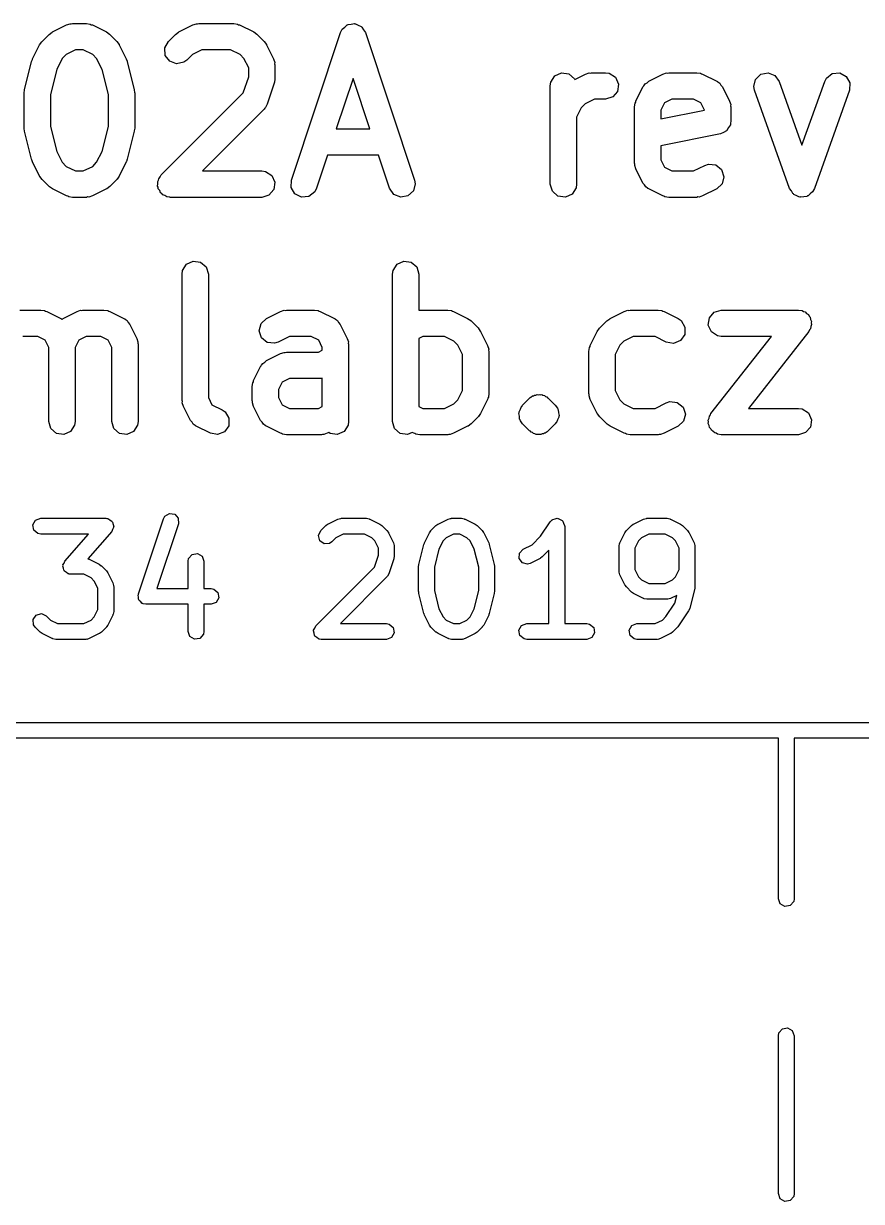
# Model space of a CAD drawing. Extents: x 0.1 to 2.5, y -0.97 to 0.18.
# Drawn here: x 1.602 to 1.9155, y -0.3109 to 0.1295 of the extents above; entities that cross this region are included whole.
import ezdxf

# ---------------------------------------------------------------- set-up
doc = ezdxf.new("R2010")
doc.units = 0
doc.header["$MEASUREMENT"] = 0
doc.layers.add('BLACK', color=7, linetype='CONTINUOUS')

msp = doc.modelspace()

# ---------------------------------------------------------------- linework, layer by layer
at = {"layer": 'BLACK', "linetype": 'CONTINUOUS'}
for p, q in [((1.61286, 0.12633), (1.61811, 0.12896)), ((1.61811, 0.12896), (1.61945, 0.1294)), ((1.61945, 0.1294), (1.61989, 0.12935)), ((1.61989, 0.12935), (1.62031, 0.12948)), ((1.62031, 0.12948), (1.62556, 0.12948)), ((1.62556, 0.12948), (1.62696, 0.12927)), ((1.62696, 0.12927), (1.62733, 0.12903)), ((1.62733, 0.12903), (1.62777, 0.12896)), ((1.62777, 0.12896), (1.63301, 0.12633)), ((1.66011, 0.12633), (1.66536, 0.12896)), ((1.66536, 0.12896), (1.6667, 0.1294)), ((1.6667, 0.1294), (1.66714, 0.12935)), ((1.66714, 0.12935), (1.66756, 0.12948)), ((1.66756, 0.12948), (1.68068, 0.12948)), ((1.68068, 0.12948), (1.68208, 0.12927)), ((1.68208, 0.12927), (1.68245, 0.12903)), ((1.68245, 0.12903), (1.68288, 0.12896)), ((1.68288, 0.12896), (1.68813, 0.12633)), ((1.72127, 0.12737), (1.72221, 0.12813)), ((1.72221, 0.12813), (1.7231, 0.12896)), ((1.7231, 0.12896), (1.72329, 0.12899)), ((1.72329, 0.12899), (1.72343, 0.1291)), ((1.72343, 0.1291), (1.72464, 0.12923)), ((1.72464, 0.12923), (1.72583, 0.12945)), ((1.72583, 0.12945), (1.726, 0.12938)), ((1.726, 0.12938), (1.72618, 0.1294)), ((1.72618, 0.1294), (1.72727, 0.12885)), ((1.72727, 0.12885), (1.72839, 0.12839)), ((1.72839, 0.12839), (1.7285, 0.12823)), ((1.7285, 0.12823), (1.72866, 0.12815)), ((1.72866, 0.12815), (1.72928, 0.12711)), ((1.60896, 0.12278), (1.61159, 0.12541)), ((1.61159, 0.12541), (1.61272, 0.12625)), ((1.61272, 0.12625), (1.6128, 0.12627)), ((1.6128, 0.12627), (1.61286, 0.12633)), ((1.63301, 0.12633), (1.63417, 0.12552)), ((1.63417, 0.12552), (1.63422, 0.12545)), ((1.63422, 0.12545), (1.63429, 0.12541)), ((1.63429, 0.12541), (1.63692, 0.12278)), ((1.65621, 0.12278), (1.65883, 0.12541)), ((1.65883, 0.12541), (1.65996, 0.12625)), ((1.65996, 0.12625), (1.66005, 0.12627)), ((1.66005, 0.12627), (1.66011, 0.12633)), ((1.68813, 0.12633), (1.68929, 0.12552)), ((1.68929, 0.12552), (1.68934, 0.12545)), ((1.68934, 0.12545), (1.68941, 0.12541)), ((1.68941, 0.12541), (1.69204, 0.12278)), ((1.70226, 0.07099), (1.72063, 0.12611)), ((1.72063, 0.12611), (1.72103, 0.1269)), ((1.72103, 0.1269), (1.72107, 0.12707)), ((1.72107, 0.12707), (1.72115, 0.12715)), ((1.72115, 0.12715), (1.72127, 0.12737)), ((1.72928, 0.12711), (1.72997, 0.12611)), ((1.72997, 0.12611), (1.74834, 0.07099)), ((1.60541, 0.11626), (1.60804, 0.12151)), ((1.60804, 0.12151), (1.60885, 0.12266)), ((1.60885, 0.12266), (1.60892, 0.12271)), ((1.60892, 0.12271), (1.60896, 0.12278)), ((1.62148, 0.11963), (1.61798, 0.11789)), ((1.6244, 0.11963), (1.62148, 0.11963)), ((1.6279, 0.11789), (1.6244, 0.11963)), ((1.63692, 0.12278), (1.63776, 0.12165)), ((1.63776, 0.12165), (1.63778, 0.12157)), ((1.63778, 0.12157), (1.63784, 0.12151)), ((1.63784, 0.12151), (1.64046, 0.11626)), ((1.65488, 0.12035), (1.65621, 0.12278)), ((1.65507, 0.11759), (1.65488, 0.12035)), ((1.66872, 0.11963), (1.66522, 0.11789)), ((1.67952, 0.11963), (1.66872, 0.11963)), ((1.68302, 0.11789), (1.67952, 0.11963)), ((1.69204, 0.12278), (1.69288, 0.12165)), ((1.69288, 0.12165), (1.6929, 0.12157)), ((1.6929, 0.12157), (1.69296, 0.12151)), ((1.69296, 0.12151), (1.69558, 0.11626)), ((1.60242, 0.10475), (1.60504, 0.11525)), ((1.60504, 0.11525), (1.60538, 0.11608)), ((1.60538, 0.11608), (1.60541, 0.11626)), ((1.61649, 0.11639), (1.61446, 0.11234)), ((1.61798, 0.11789), (1.61649, 0.11639)), ((1.62939, 0.11639), (1.6279, 0.11789)), ((1.63142, 0.11234), (1.62939, 0.11639)), ((1.64046, 0.11626), (1.64075, 0.1154)), ((1.64075, 0.1154), (1.64084, 0.11525)), ((1.64084, 0.11525), (1.64346, 0.10475)), ((1.65673, 0.11537), (1.65507, 0.11759)), ((1.65932, 0.1144), (1.65673, 0.11537)), ((1.66203, 0.11498), (1.65932, 0.1144)), ((1.66316, 0.11582), (1.66203, 0.11498)), ((1.66522, 0.11789), (1.66316, 0.11582)), ((1.68451, 0.11639), (1.68302, 0.11789)), ((1.68626, 0.11289), (1.68451, 0.11639)), ((1.69558, 0.11626), (1.69603, 0.11492)), ((1.69603, 0.11492), (1.69598, 0.11448)), ((1.61446, 0.11234), (1.61211, 0.10295)), ((1.63377, 0.10295), (1.63142, 0.11234)), ((1.68626, 0.1096), (1.68626, 0.11289)), ((1.69598, 0.11448), (1.6961, 0.11406)), ((1.6961, 0.11406), (1.6961, 0.10881)), ((1.80083, 0.10991), (1.80335, 0.11105)), ((1.80335, 0.11105), (1.80609, 0.11066)), ((1.80609, 0.11066), (1.80818, 0.10884)), ((1.80827, 0.10855), (1.81234, 0.11058)), ((1.81234, 0.11058), (1.81368, 0.11103)), ((1.81368, 0.11103), (1.81412, 0.11098)), ((1.81412, 0.11098), (1.81454, 0.1111)), ((1.81454, 0.1111), (1.81979, 0.1111)), ((1.81979, 0.1111), (1.82119, 0.1109)), ((1.82119, 0.1109), (1.82352, 0.1094)), ((1.83596, 0.10796), (1.84121, 0.11058)), ((1.84121, 0.11058), (1.84255, 0.11103)), ((1.84255, 0.11103), (1.84299, 0.11098)), ((1.84299, 0.11098), (1.84341, 0.1111)), ((1.84341, 0.1111), (1.85391, 0.1111)), ((1.85391, 0.1111), (1.85531, 0.1109)), ((1.85531, 0.1109), (1.85568, 0.11066)), ((1.85568, 0.11066), (1.85611, 0.11058)), ((1.85611, 0.11058), (1.86136, 0.10796)), ((1.87588, 0.10861), (1.87787, 0.11054)), ((1.87787, 0.11054), (1.88058, 0.11108)), ((1.88058, 0.11108), (1.88316, 0.11008)), ((1.90243, 0.10908), (1.90463, 0.11077)), ((1.90463, 0.11077), (1.90739, 0.111)), ((1.90739, 0.111), (1.90984, 0.10971)), ((1.68426, 0.10359), (1.68626, 0.1096)), ((1.69585, 0.10725), (1.69323, 0.09938)), ((1.6959, 0.10741), (1.69585, 0.10734)), ((1.69585, 0.10734), (1.69585, 0.10725)), ((1.6961, 0.10881), (1.6959, 0.10741)), ((1.7253, 0.10899), (1.71901, 0.09011)), ((1.7316, 0.09011), (1.7253, 0.10899)), ((1.79912, 0.10618), (1.79932, 0.10758)), ((1.79912, 0.06944), (1.79912, 0.10618)), ((1.79932, 0.10758), (1.80083, 0.10991)), ((1.80818, 0.10884), (1.80827, 0.10855)), ((1.82352, 0.1094), (1.82466, 0.10687)), ((1.82466, 0.10687), (1.82426, 0.10413)), ((1.83114, 0.10051), (1.83376, 0.10576)), ((1.83376, 0.10576), (1.83391, 0.10597)), ((1.83391, 0.10597), (1.83393, 0.10607)), ((1.83393, 0.10607), (1.83407, 0.10619)), ((1.83407, 0.10619), (1.83457, 0.10692)), ((1.83457, 0.10692), (1.83532, 0.10736)), ((1.83532, 0.10736), (1.83596, 0.10796)), ((1.86136, 0.10796), (1.86157, 0.10781)), ((1.86157, 0.10781), (1.86168, 0.10779)), ((1.86168, 0.10779), (1.8618, 0.10765)), ((1.8618, 0.10765), (1.86252, 0.10715)), ((1.86252, 0.10715), (1.86297, 0.1064)), ((1.86297, 0.1064), (1.86356, 0.10576)), ((1.86356, 0.10576), (1.86619, 0.10051)), ((1.87524, 0.10591), (1.87588, 0.10861)), ((1.87552, 0.10453), (1.87524, 0.10591)), ((1.88316, 0.11008), (1.88479, 0.10784)), ((1.88479, 0.10784), (1.89328, 0.08407)), ((1.89328, 0.08407), (1.90177, 0.10784)), ((1.90177, 0.10784), (1.90243, 0.10908)), ((1.90984, 0.10971), (1.9112, 0.10729)), ((1.9112, 0.10729), (1.91104, 0.10453)), ((1.60227, 0.10356), (1.60242, 0.10461)), ((1.60227, 0.09043), (1.60227, 0.10356)), ((1.60242, 0.10461), (1.60242, 0.10475)), ((1.61211, 0.10295), (1.61211, 0.09104)), ((1.63377, 0.09104), (1.63377, 0.10295)), ((1.64346, 0.10475), (1.64357, 0.10369)), ((1.64357, 0.10369), (1.64361, 0.10356)), ((1.64361, 0.10356), (1.64361, 0.09043)), ((1.65358, 0.07292), (1.68426, 0.10359)), ((1.82245, 0.10204), (1.81979, 0.10126)), ((1.82426, 0.10413), (1.82245, 0.10204)), ((1.88865, 0.06778), (1.87552, 0.10453)), ((1.91104, 0.10453), (1.89792, 0.06778)), ((1.69204, 0.09745), (1.66894, 0.07436)), ((1.69225, 0.09784), (1.69204, 0.09745)), ((1.69259, 0.09811), (1.69225, 0.09784)), ((1.69323, 0.09938), (1.69259, 0.09811)), ((1.81071, 0.09802), (1.80896, 0.09452)), ((1.81221, 0.09951), (1.81071, 0.09802)), ((1.8157, 0.10126), (1.81221, 0.09951)), ((1.81979, 0.10126), (1.8157, 0.10126)), ((1.83062, 0.09831), (1.83082, 0.0997)), ((1.83062, 0.07731), (1.83062, 0.09831)), ((1.83082, 0.0997), (1.83106, 0.10007)), ((1.83106, 0.10007), (1.83114, 0.10051)), ((1.84183, 0.09989), (1.84046, 0.09715)), ((1.84046, 0.09715), (1.84046, 0.09381)), ((1.84046, 0.09381), (1.85686, 0.09709)), ((1.84457, 0.10126), (1.84183, 0.09989)), ((1.85275, 0.10126), (1.84457, 0.10126)), ((1.85549, 0.09989), (1.85275, 0.10126)), ((1.85686, 0.09715), (1.85549, 0.09989)), ((1.85686, 0.09709), (1.85686, 0.09715)), ((1.86619, 0.10051), (1.86663, 0.09917)), ((1.86663, 0.09917), (1.86658, 0.09873)), ((1.86658, 0.09873), (1.86671, 0.09831)), ((1.86671, 0.09831), (1.86671, 0.09306)), ((1.80896, 0.09452), (1.80896, 0.06944)), ((1.86671, 0.09306), (1.86657, 0.09209)), ((1.60231, 0.0903), (1.60227, 0.09043)), ((1.60242, 0.08924), (1.60231, 0.0903)), ((1.60504, 0.07874), (1.60242, 0.08924)), ((1.61211, 0.09104), (1.61446, 0.08165)), ((1.63142, 0.08165), (1.63377, 0.09104)), ((1.64346, 0.08924), (1.64084, 0.07874)), ((1.64361, 0.09043), (1.64346, 0.08938)), ((1.64346, 0.08938), (1.64346, 0.08924)), ((1.71901, 0.09011), (1.7316, 0.09011)), ((1.86275, 0.08823), (1.84046, 0.08377)), ((1.86386, 0.08881), (1.86275, 0.08823)), ((1.865, 0.08933), (1.86386, 0.08881)), ((1.86508, 0.08945), (1.865, 0.08933)), ((1.8652, 0.08952), (1.86508, 0.08945)), ((1.86582, 0.09061), (1.8652, 0.08952)), ((1.8665, 0.09166), (1.86582, 0.09061)), ((1.86653, 0.09185), (1.8665, 0.09166)), ((1.86657, 0.09193), (1.86653, 0.09185)), ((1.86657, 0.09209), (1.86657, 0.09193)), ((1.84046, 0.08377), (1.84046, 0.07847)), ((1.61446, 0.08165), (1.61649, 0.0776)), ((1.62939, 0.0776), (1.63142, 0.08165)), ((1.71573, 0.08026), (1.7116, 0.06788)), ((1.73488, 0.08026), (1.71573, 0.08026)), ((1.73901, 0.06788), (1.73488, 0.08026)), ((1.60513, 0.07859), (1.60504, 0.07874)), ((1.60541, 0.07773), (1.60513, 0.07859)), ((1.60804, 0.07248), (1.60541, 0.07773)), ((1.61649, 0.0776), (1.61798, 0.0761)), ((1.61798, 0.0761), (1.62148, 0.07436)), ((1.6244, 0.07436), (1.6279, 0.0761)), ((1.6279, 0.0761), (1.62939, 0.0776)), ((1.64046, 0.07773), (1.63784, 0.07248)), ((1.6405, 0.07791), (1.64046, 0.07773)), ((1.64084, 0.07874), (1.6405, 0.07791)), ((1.83074, 0.07689), (1.83062, 0.07731)), ((1.83069, 0.07645), (1.83074, 0.07689)), ((1.83114, 0.07511), (1.83069, 0.07645)), ((1.83376, 0.06986), (1.83114, 0.07511)), ((1.84046, 0.07847), (1.84183, 0.07573)), ((1.84183, 0.07573), (1.84457, 0.07436)), ((1.85275, 0.07436), (1.85696, 0.07646)), ((1.85696, 0.07646), (1.8583, 0.07691)), ((1.8583, 0.07691), (1.86105, 0.0766)), ((1.86105, 0.0766), (1.86321, 0.07486)), ((1.86321, 0.07486), (1.86408, 0.07223)), ((1.6081, 0.07242), (1.60804, 0.07248)), ((1.60812, 0.07234), (1.6081, 0.07242)), ((1.60896, 0.07121), (1.60812, 0.07234)), ((1.61159, 0.06858), (1.60896, 0.07121)), ((1.62148, 0.07436), (1.6244, 0.07436)), ((1.63692, 0.07121), (1.63429, 0.06858)), ((1.63696, 0.07128), (1.63692, 0.07121)), ((1.63703, 0.07132), (1.63696, 0.07128)), ((1.63784, 0.07248), (1.63703, 0.07132)), ((1.65225, 0.07048), (1.65251, 0.07095)), ((1.65231, 0.06961), (1.65225, 0.07048)), ((1.65251, 0.07095), (1.65259, 0.07148)), ((1.65259, 0.07148), (1.65316, 0.07215)), ((1.65316, 0.07215), (1.65358, 0.07292)), ((1.66894, 0.07436), (1.69118, 0.07436)), ((1.69118, 0.07436), (1.69258, 0.07415)), ((1.69258, 0.07415), (1.69491, 0.07265)), ((1.69491, 0.07265), (1.69605, 0.07013)), ((1.70216, 0.06822), (1.70226, 0.07099)), ((1.74834, 0.07099), (1.74859, 0.0696)), ((1.84457, 0.07436), (1.85275, 0.07436)), ((1.86408, 0.07223), (1.86339, 0.06955)), ((1.61166, 0.06854), (1.61159, 0.06858)), ((1.61171, 0.06846), (1.61166, 0.06854)), ((1.61286, 0.06766), (1.61171, 0.06846)), ((1.61811, 0.06503), (1.61286, 0.06766)), ((1.63301, 0.06766), (1.62777, 0.06503)), ((1.63308, 0.06772), (1.63301, 0.06766)), ((1.63316, 0.06774), (1.63308, 0.06772)), ((1.63429, 0.06858), (1.63316, 0.06774)), ((1.65219, 0.06874), (1.65231, 0.06961)), ((1.65241, 0.06825), (1.65219, 0.06874)), ((1.65245, 0.06772), (1.65241, 0.06825)), ((1.65297, 0.06702), (1.65245, 0.06772)), ((1.65333, 0.06622), (1.65297, 0.06702)), ((1.65379, 0.06593), (1.65333, 0.06622)), ((1.69566, 0.06739), (1.69384, 0.06529)), ((1.69605, 0.07013), (1.69566, 0.06739)), ((1.70357, 0.06584), (1.70216, 0.06822)), ((1.71096, 0.06662), (1.7088, 0.06488)), ((1.7116, 0.06788), (1.71096, 0.06662)), ((1.74059, 0.0656), (1.73901, 0.06788)), ((1.7479, 0.06692), (1.74587, 0.06503)), ((1.74859, 0.0696), (1.7479, 0.06692)), ((1.7999, 0.06678), (1.79912, 0.06944)), ((1.80199, 0.06496), (1.7999, 0.06678)), ((1.80876, 0.06804), (1.80726, 0.06571)), ((1.80896, 0.06944), (1.80876, 0.06804)), ((1.83436, 0.06922), (1.83376, 0.06986)), ((1.8348, 0.06846), (1.83436, 0.06922)), ((1.83552, 0.06796), (1.8348, 0.06846)), ((1.83565, 0.06783), (1.83552, 0.06796)), ((1.83575, 0.0678), (1.83565, 0.06783)), ((1.83596, 0.06766), (1.83575, 0.0678)), ((1.84121, 0.06503), (1.83596, 0.06766)), ((1.86136, 0.06766), (1.85611, 0.06503)), ((1.86339, 0.06955), (1.86136, 0.06766)), ((1.8893, 0.06688), (1.88865, 0.06778)), ((1.88985, 0.06591), (1.8893, 0.06688)), ((1.89725, 0.06653), (1.89637, 0.06586)), ((1.89745, 0.0669), (1.89725, 0.06653)), ((1.89756, 0.06701), (1.89745, 0.0669)), ((1.89761, 0.0672), (1.89756, 0.06701)), ((1.89792, 0.06778), (1.89761, 0.0672)), ((1.61855, 0.06496), (1.61811, 0.06503)), ((1.61892, 0.06472), (1.61855, 0.06496)), ((1.62031, 0.06451), (1.61892, 0.06472)), ((1.62556, 0.06451), (1.62031, 0.06451)), ((1.62599, 0.06464), (1.62556, 0.06451)), ((1.62642, 0.06459), (1.62599, 0.06464)), ((1.62777, 0.06503), (1.62642, 0.06459)), ((1.65411, 0.0655), (1.65379, 0.06593)), ((1.65493, 0.06519), (1.65411, 0.0655)), ((1.65566, 0.06472), (1.65493, 0.06519)), ((1.65653, 0.06459), (1.65566, 0.06472)), ((1.6567, 0.06453), (1.65653, 0.06459)), ((1.65681, 0.06455), (1.6567, 0.06453)), ((1.65706, 0.06451), (1.65681, 0.06455)), ((1.69118, 0.06451), (1.65706, 0.06451)), ((1.69384, 0.06529), (1.69118, 0.06451)), ((1.70605, 0.06459), (1.70357, 0.06584)), ((1.7088, 0.06488), (1.70605, 0.06459)), ((1.74315, 0.06454), (1.74059, 0.0656)), ((1.74587, 0.06503), (1.74315, 0.06454)), ((1.80474, 0.06456), (1.80199, 0.06496)), ((1.80726, 0.06571), (1.80474, 0.06456)), ((1.84164, 0.06496), (1.84121, 0.06503)), ((1.84201, 0.06472), (1.84164, 0.06496)), ((1.84341, 0.06451), (1.84201, 0.06472)), ((1.85391, 0.06451), (1.84341, 0.06451)), ((1.85433, 0.06464), (1.85391, 0.06451)), ((1.85477, 0.06459), (1.85433, 0.06464)), ((1.85611, 0.06503), (1.85477, 0.06459)), ((1.8901, 0.06577), (1.88985, 0.06591)), ((1.89027, 0.06554), (1.8901, 0.06577)), ((1.89131, 0.06513), (1.89027, 0.06554)), ((1.8923, 0.06461), (1.89131, 0.06513)), ((1.89259, 0.06464), (1.8923, 0.06461)), ((1.89286, 0.06453), (1.89259, 0.06464)), ((1.89395, 0.06475), (1.89286, 0.06453)), ((1.89506, 0.06485), (1.89395, 0.06475)), ((1.89529, 0.06502), (1.89506, 0.06485)), ((1.89557, 0.06508), (1.89529, 0.06502)), ((1.89637, 0.06586), (1.89557, 0.06508)), ((1.66303, 0.03954), (1.66555, 0.04069)), ((1.66555, 0.04069), (1.6683, 0.04029)), ((1.6683, 0.04029), (1.67039, 0.03847)), ((1.74177, 0.03954), (1.74429, 0.04069)), ((1.74429, 0.04069), (1.74704, 0.04029)), ((1.74704, 0.04029), (1.74913, 0.03847)), ((1.66133, 0.03581), (1.66153, 0.03721)), ((1.66133, -0.01143), (1.66133, 0.03581)), ((1.66153, 0.03721), (1.66303, 0.03954)), ((1.67039, 0.03847), (1.67117, 0.03581)), ((1.67117, 0.03581), (1.67117, -0.01027)), ((1.74007, 0.03581), (1.74027, 0.03721)), ((1.74007, -0.0193), (1.74007, 0.03581)), ((1.74027, 0.03721), (1.74177, 0.03954)), ((1.74913, 0.03847), (1.74991, 0.03581)), ((1.74991, 0.03581), (1.74991, 0.02227)), ((1.60063, 0.02236), (1.6085, 0.02236)), ((1.6085, 0.02236), (1.6099, 0.02216)), ((1.6099, 0.02216), (1.61027, 0.02192)), ((1.62205, 0.02184), (1.62339, 0.02229)), ((1.62339, 0.02229), (1.62383, 0.02224)), ((1.62383, 0.02224), (1.62425, 0.02236)), ((1.62425, 0.02236), (1.63213, 0.02236)), ((1.63213, 0.02236), (1.63352, 0.02216)), ((1.63352, 0.02216), (1.63389, 0.02192)), ((1.69817, 0.02184), (1.69951, 0.02229)), ((1.69951, 0.02229), (1.69994, 0.02224)), ((1.69994, 0.02224), (1.70037, 0.02236)), ((1.70037, 0.02236), (1.71087, 0.02236)), ((1.71087, 0.02236), (1.71226, 0.02216)), ((1.71226, 0.02216), (1.71263, 0.02192)), ((1.74991, 0.02227), (1.75024, 0.02236)), ((1.75024, 0.02236), (1.76073, 0.02236)), ((1.76073, 0.02236), (1.76213, 0.02216)), ((1.76213, 0.02216), (1.7625, 0.02192)), ((1.82678, 0.02184), (1.82812, 0.02229)), ((1.82812, 0.02229), (1.82855, 0.02224)), ((1.82855, 0.02224), (1.82898, 0.02236)), ((1.82898, 0.02236), (1.83948, 0.02236)), ((1.83948, 0.02236), (1.84087, 0.02216)), ((1.84087, 0.02216), (1.84124, 0.02192)), ((1.86044, 0.02158), (1.8631, 0.02236)), ((1.8631, 0.02236), (1.89197, 0.02236)), ((1.89197, 0.02236), (1.89337, 0.02216)), ((1.89337, 0.02216), (1.89386, 0.02184)), ((1.61027, 0.02192), (1.6107, 0.02184)), ((1.6107, 0.02184), (1.61595, 0.01922)), ((1.61595, 0.01922), (1.61616, 0.01907)), ((1.61616, 0.01907), (1.61627, 0.01905)), ((1.61627, 0.01905), (1.61639, 0.01891)), ((1.61639, 0.01891), (1.61644, 0.01888)), ((1.61644, 0.01888), (1.6168, 0.01922)), ((1.6168, 0.01922), (1.62205, 0.02184)), ((1.63389, 0.02192), (1.63433, 0.02184)), ((1.63433, 0.02184), (1.63958, 0.01922)), ((1.63958, 0.01922), (1.63978, 0.01907)), ((1.63978, 0.01907), (1.63989, 0.01905)), ((1.63989, 0.01905), (1.64001, 0.01891)), ((1.64001, 0.01891), (1.64074, 0.01841)), ((1.64074, 0.01841), (1.64118, 0.01766)), ((1.64118, 0.01766), (1.64178, 0.01702)), ((1.69089, 0.01733), (1.69292, 0.01922)), ((1.69292, 0.01922), (1.69817, 0.02184)), ((1.71263, 0.02192), (1.71307, 0.02184)), ((1.71307, 0.02184), (1.71832, 0.01922)), ((1.71832, 0.01922), (1.71852, 0.01907)), ((1.71852, 0.01907), (1.71863, 0.01905)), ((1.71863, 0.01905), (1.71875, 0.01891)), ((1.71875, 0.01891), (1.71948, 0.01841)), ((1.71948, 0.01841), (1.71992, 0.01766)), ((1.71992, 0.01766), (1.72052, 0.01702)), ((1.7625, 0.02192), (1.76294, 0.02184)), ((1.76294, 0.02184), (1.76819, 0.01922)), ((1.76819, 0.01922), (1.76934, 0.01841)), ((1.76934, 0.01841), (1.76939, 0.01834)), ((1.76939, 0.01834), (1.76946, 0.0183)), ((1.76946, 0.0183), (1.77209, 0.01567)), ((1.81762, 0.01567), (1.82025, 0.0183)), ((1.82025, 0.0183), (1.82138, 0.01914)), ((1.82138, 0.01914), (1.82146, 0.01916)), ((1.82146, 0.01916), (1.82153, 0.01922)), ((1.82153, 0.01922), (1.82678, 0.02184)), ((1.84124, 0.02192), (1.84168, 0.02184)), ((1.84168, 0.02184), (1.84693, 0.01922)), ((1.84693, 0.01922), (1.84808, 0.01841)), ((1.84808, 0.01841), (1.84949, 0.01603)), ((1.85822, 0.01675), (1.85862, 0.01949)), ((1.85862, 0.01949), (1.86044, 0.02158)), ((1.89386, 0.02184), (1.89443, 0.0217)), ((1.89443, 0.0217), (1.895, 0.0211)), ((1.895, 0.0211), (1.89569, 0.02066)), ((1.89569, 0.02066), (1.89594, 0.02012)), ((1.89594, 0.02012), (1.89634, 0.01969)), ((1.89634, 0.01969), (1.8965, 0.01888)), ((1.8965, 0.01888), (1.89684, 0.01813)), ((1.89684, 0.01813), (1.89676, 0.01755)), ((1.64178, 0.01702), (1.6444, 0.01177)), ((1.6902, 0.01465), (1.69089, 0.01733)), ((1.69107, 0.01202), (1.6902, 0.01465)), ((1.72052, 0.01702), (1.72314, 0.01177)), ((1.77209, 0.01567), (1.77293, 0.01454)), ((1.77293, 0.01454), (1.77295, 0.01446)), ((1.77295, 0.01446), (1.77301, 0.01439)), ((1.77301, 0.01439), (1.77564, 0.00914)), ((1.81408, 0.00914), (1.8167, 0.01439)), ((1.8167, 0.01439), (1.81751, 0.01555)), ((1.81751, 0.01555), (1.81758, 0.0156)), ((1.81758, 0.0156), (1.81762, 0.01567)), ((1.84939, 0.01326), (1.84781, 0.01098)), ((1.84949, 0.01603), (1.84939, 0.01326)), ((1.85937, 0.01423), (1.85822, 0.01675)), ((1.8617, 0.01272), (1.85937, 0.01423)), ((1.89584, 0.0144), (1.87322, -0.01438)), ((1.89606, 0.01495), (1.89584, 0.0144)), ((1.89644, 0.01539), (1.89606, 0.01495)), ((1.89656, 0.01621), (1.89644, 0.01539)), ((1.89687, 0.01697), (1.89656, 0.01621)), ((1.89676, 0.01755), (1.89687, 0.01697)), ((1.60734, 0.01252), (1.60179, 0.01252)), ((1.61009, 0.01115), (1.60734, 0.01252)), ((1.61146, 0.00841), (1.61009, 0.01115)), ((1.62267, 0.01115), (1.6213, 0.00841)), ((1.62541, 0.01252), (1.62267, 0.01115)), ((1.63096, 0.01252), (1.62541, 0.01252)), ((1.63371, 0.01115), (1.63096, 0.01252)), ((1.63508, 0.00841), (1.63371, 0.01115)), ((1.6444, 0.01177), (1.64485, 0.01043)), ((1.64485, 0.01043), (1.6448, 0.00999)), ((1.6448, 0.00999), (1.64492, 0.00957)), ((1.64492, 0.00957), (1.64492, -0.0193)), ((1.69322, 0.01027), (1.69107, 0.01202)), ((1.69598, 0.00997), (1.69322, 0.01027)), ((1.69732, 0.01041), (1.69598, 0.00997)), ((1.70153, 0.01252), (1.69732, 0.01041)), ((1.7097, 0.01252), (1.70153, 0.01252)), ((1.71245, 0.01115), (1.7097, 0.01252)), ((1.71382, 0.00841), (1.71245, 0.01115)), ((1.72314, 0.01177), (1.72359, 0.01043)), ((1.72359, 0.01043), (1.72354, 0.00999)), ((1.72354, 0.00999), (1.72366, 0.00957)), ((1.72366, 0.00957), (1.72366, -0.0193)), ((1.7514, 0.01252), (1.74991, 0.01177)), ((1.74991, 0.01177), (1.74991, -0.01364)), ((1.75957, 0.01252), (1.7514, 0.01252)), ((1.76307, 0.01077), (1.75957, 0.01252)), ((1.76456, 0.00928), (1.76307, 0.01077)), ((1.76631, 0.00578), (1.76456, 0.00928)), ((1.77564, 0.00914), (1.77608, 0.0078)), ((1.814, 0.00871), (1.81408, 0.00914)), ((1.82515, 0.00928), (1.8234, 0.00578)), ((1.82664, 0.01077), (1.82515, 0.00928)), ((1.83014, 0.01252), (1.82664, 0.01077)), ((1.83831, 0.01252), (1.83014, 0.01252)), ((1.84252, 0.01041), (1.83831, 0.01252)), ((1.84525, 0.00992), (1.84252, 0.01041)), ((1.84781, 0.01098), (1.84525, 0.00992)), ((1.85923, -0.01626), (1.88184, 0.01252)), ((1.8631, 0.01252), (1.8617, 0.01272)), ((1.88184, 0.01252), (1.8631, 0.01252)), ((1.61146, -0.0193), (1.61146, 0.00841)), ((1.6213, 0.00841), (1.6213, -0.0193)), ((1.63508, -0.0193), (1.63508, 0.00841)), ((1.69292, 0.00347), (1.69817, 0.00609)), ((1.69817, 0.00609), (1.69951, 0.00654)), ((1.69951, 0.00654), (1.69994, 0.00649)), ((1.69994, 0.00649), (1.70037, 0.00661)), ((1.70037, 0.00661), (1.71233, 0.00661)), ((1.71233, 0.00661), (1.71382, 0.00736)), ((1.71382, 0.00736), (1.71382, 0.00841)), ((1.76631, -0.00764), (1.76631, 0.00578)), ((1.77608, 0.0078), (1.77603, 0.00736)), ((1.77603, 0.00736), (1.77615, 0.00694)), ((1.77615, 0.00694), (1.77615, -0.00881)), ((1.81356, 0.00694), (1.81376, 0.00834)), ((1.81356, -0.00881), (1.81356, 0.00694)), ((1.81376, 0.00834), (1.814, 0.00871)), ((1.8234, 0.00578), (1.8234, -0.00764)), ((1.68809, -0.00398), (1.69072, 0.00127)), ((1.69072, 0.00127), (1.69086, 0.00148)), ((1.69086, 0.00148), (1.69089, 0.00158)), ((1.69089, 0.00158), (1.69102, 0.00171)), ((1.69102, 0.00171), (1.69152, 0.00243)), ((1.69152, 0.00243), (1.69228, 0.00287)), ((1.69228, 0.00287), (1.69292, 0.00347)), ((1.68801, -0.00441), (1.68809, -0.00398)), ((1.70153, -0.00323), (1.69879, -0.0046)), ((1.71349, -0.00323), (1.70153, -0.00323)), ((1.71382, -0.00313), (1.71349, -0.00323)), ((1.71382, -0.01364), (1.71382, -0.00313)), ((1.68757, -0.00618), (1.68777, -0.00478)), ((1.68757, -0.01143), (1.68757, -0.00618)), ((1.68777, -0.00478), (1.68801, -0.00441)), ((1.69879, -0.0046), (1.69741, -0.00734)), ((1.69741, -0.00734), (1.69741, -0.01027)), ((1.76456, -0.01114), (1.76631, -0.00764)), ((1.77615, -0.00881), (1.77595, -0.0102)), ((1.81368, -0.00923), (1.81356, -0.00881)), ((1.8234, -0.00764), (1.82515, -0.01114)), ((1.66145, -0.01185), (1.66133, -0.01143)), ((1.6614, -0.01229), (1.66145, -0.01185)), ((1.66185, -0.01363), (1.6614, -0.01229)), ((1.67117, -0.01027), (1.67254, -0.01301)), ((1.67254, -0.01301), (1.67632, -0.0149)), ((1.6877, -0.01185), (1.68757, -0.01143)), ((1.68765, -0.01229), (1.6877, -0.01185)), ((1.68809, -0.01363), (1.68765, -0.01229)), ((1.69741, -0.01027), (1.69879, -0.01301)), ((1.69879, -0.01301), (1.70153, -0.01438)), ((1.75957, -0.01438), (1.76307, -0.01264)), ((1.76307, -0.01264), (1.76456, -0.01114)), ((1.77564, -0.01101), (1.77301, -0.01626)), ((1.77571, -0.01057), (1.77564, -0.01101)), ((1.77595, -0.0102), (1.77571, -0.01057)), ((1.78858, -0.01351), (1.78875, -0.0132)), ((1.78875, -0.0132), (1.79138, -0.01058)), ((1.79138, -0.01058), (1.79158, -0.01042)), ((1.79158, -0.01042), (1.79164, -0.01033)), ((1.79164, -0.01033), (1.79181, -0.01025)), ((1.79181, -0.01025), (1.79251, -0.00973)), ((1.79251, -0.00973), (1.79286, -0.00966)), ((1.79286, -0.00966), (1.79314, -0.00944)), ((1.79314, -0.00944), (1.79367, -0.0094)), ((1.79367, -0.0094), (1.79416, -0.00918)), ((1.79416, -0.00918), (1.79469, -0.00926)), ((1.79469, -0.00926), (1.79522, -0.00915)), ((1.79522, -0.00915), (1.79555, -0.00927)), ((1.79555, -0.00927), (1.7959, -0.00925)), ((1.7959, -0.00925), (1.79637, -0.0095)), ((1.79637, -0.0095), (1.7969, -0.00958)), ((1.7969, -0.00958), (1.79731, -0.00993)), ((1.79731, -0.00993), (1.79781, -0.01012)), ((1.79781, -0.01012), (1.79802, -0.0104)), ((1.79802, -0.0104), (1.79834, -0.01058)), ((1.79834, -0.01058), (1.80096, -0.0132)), ((1.80096, -0.0132), (1.80181, -0.01433)), ((1.81363, -0.00967), (1.81368, -0.00923)), ((1.81408, -0.01101), (1.81363, -0.00967)), ((1.8167, -0.01626), (1.81408, -0.01101)), ((1.82515, -0.01114), (1.82664, -0.01264)), ((1.82664, -0.01264), (1.83014, -0.01438)), ((1.83831, -0.01438), (1.84252, -0.01228)), ((1.84252, -0.01228), (1.84386, -0.01183)), ((1.84386, -0.01183), (1.84662, -0.01214)), ((1.84662, -0.01214), (1.84877, -0.01388)), ((1.66447, -0.01888), (1.66185, -0.01363)), ((1.67632, -0.0149), (1.67748, -0.01571)), ((1.67748, -0.01571), (1.67889, -0.01809)), ((1.69072, -0.01888), (1.68809, -0.01363)), ((1.70153, -0.01438), (1.71233, -0.01438)), ((1.71233, -0.01438), (1.71382, -0.01364)), ((1.74991, -0.01364), (1.7514, -0.01438)), ((1.7514, -0.01438), (1.75957, -0.01438)), ((1.77209, -0.01753), (1.76946, -0.02016)), ((1.77213, -0.01746), (1.77209, -0.01753)), ((1.7722, -0.01742), (1.77213, -0.01746)), ((1.77301, -0.01626), (1.7722, -0.01742)), ((1.78732, -0.01632), (1.78745, -0.01599)), ((1.78754, -0.01735), (1.78732, -0.01632)), ((1.78742, -0.01563), (1.78793, -0.01471)), ((1.78745, -0.01599), (1.78742, -0.01563)), ((1.78762, -0.0184), (1.78754, -0.01735)), ((1.78793, -0.01471), (1.7883, -0.01372)), ((1.7883, -0.01372), (1.78858, -0.01351)), ((1.80181, -0.01433), (1.80188, -0.01468)), ((1.80188, -0.01468), (1.80209, -0.01496)), ((1.80209, -0.01496), (1.80217, -0.01601)), ((1.80217, -0.01601), (1.80239, -0.01704)), ((1.80239, -0.01704), (1.80226, -0.01737)), ((1.80226, -0.01737), (1.80229, -0.01773)), ((1.81676, -0.01632), (1.8167, -0.01626)), ((1.81678, -0.0164), (1.81676, -0.01632)), ((1.81762, -0.01753), (1.81678, -0.0164)), ((1.82025, -0.02016), (1.81762, -0.01753)), ((1.83014, -0.01438), (1.83831, -0.01438)), ((1.84877, -0.01388), (1.84964, -0.01651)), ((1.84964, -0.01651), (1.84895, -0.01919)), ((1.8585, -0.01807), (1.85862, -0.01726)), ((1.85862, -0.01726), (1.85901, -0.01681)), ((1.85901, -0.01681), (1.85923, -0.01626)), ((1.87322, -0.01438), (1.89197, -0.01438)), ((1.89197, -0.01438), (1.89337, -0.01459)), ((1.89337, -0.01459), (1.89569, -0.01609)), ((1.89569, -0.01609), (1.89684, -0.01861)), ((1.61224, -0.02196), (1.61146, -0.0193)), ((1.61433, -0.02378), (1.61224, -0.02196)), ((1.6211, -0.0207), (1.61959, -0.02303)), ((1.6213, -0.0193), (1.6211, -0.0207)), ((1.63586, -0.02196), (1.63508, -0.0193)), ((1.63795, -0.02378), (1.63586, -0.02196)), ((1.64472, -0.0207), (1.64322, -0.02303)), ((1.64492, -0.0193), (1.64472, -0.0207)), ((1.66507, -0.01952), (1.66447, -0.01888)), ((1.66551, -0.02028), (1.66507, -0.01952)), ((1.66623, -0.02078), (1.66551, -0.02028)), ((1.66636, -0.02091), (1.66623, -0.02078)), ((1.66646, -0.02094), (1.66636, -0.02091)), ((1.66667, -0.02108), (1.66646, -0.02094)), ((1.67192, -0.02371), (1.66667, -0.02108)), ((1.67879, -0.02086), (1.67721, -0.02314)), ((1.67889, -0.01809), (1.67879, -0.02086)), ((1.69131, -0.01952), (1.69072, -0.01888)), ((1.69176, -0.02028), (1.69131, -0.01952)), ((1.69248, -0.02078), (1.69176, -0.02028)), ((1.6926, -0.02091), (1.69248, -0.02078)), ((1.69271, -0.02094), (1.6926, -0.02091)), ((1.69292, -0.02108), (1.69271, -0.02094)), ((1.69817, -0.02371), (1.69292, -0.02108)), ((1.72346, -0.0207), (1.72196, -0.02303)), ((1.72366, -0.0193), (1.72346, -0.0207)), ((1.74085, -0.02196), (1.74007, -0.0193)), ((1.74294, -0.02378), (1.74085, -0.02196)), ((1.76819, -0.02108), (1.76294, -0.02371)), ((1.76825, -0.02102), (1.76819, -0.02108)), ((1.76833, -0.021), (1.76825, -0.02102)), ((1.76946, -0.02016), (1.76833, -0.021)), ((1.78783, -0.01868), (1.78762, -0.0184)), ((1.78791, -0.01903), (1.78783, -0.01868)), ((1.78875, -0.02016), (1.78791, -0.01903)), ((1.79138, -0.02278), (1.78875, -0.02016)), ((1.80096, -0.02016), (1.79834, -0.02278)), ((1.80113, -0.01985), (1.80096, -0.02016)), ((1.80142, -0.01963), (1.80113, -0.01985)), ((1.80178, -0.01865), (1.80142, -0.01963)), ((1.80229, -0.01773), (1.80178, -0.01865)), ((1.82032, -0.0202), (1.82025, -0.02016)), ((1.82037, -0.02028), (1.82032, -0.0202)), ((1.82153, -0.02108), (1.82037, -0.02028)), ((1.82678, -0.02371), (1.82153, -0.02108)), ((1.84693, -0.02108), (1.84168, -0.02371)), ((1.84895, -0.01919), (1.84693, -0.02108)), ((1.8582, -0.01884), (1.8585, -0.01807)), ((1.85831, -0.01942), (1.8582, -0.01884)), ((1.85822, -0.02), (1.85831, -0.01942)), ((1.85857, -0.02075), (1.85822, -0.02)), ((1.85872, -0.02156), (1.85857, -0.02075)), ((1.85913, -0.02198), (1.85872, -0.02156)), ((1.85937, -0.02252), (1.85913, -0.02198)), ((1.89644, -0.02135), (1.89463, -0.02345)), ((1.89684, -0.01861), (1.89644, -0.02135)), ((1.61707, -0.02418), (1.61433, -0.02378)), ((1.61959, -0.02303), (1.61707, -0.02418)), ((1.64069, -0.02418), (1.63795, -0.02378)), ((1.64322, -0.02303), (1.64069, -0.02418)), ((1.67465, -0.0242), (1.67192, -0.02371)), ((1.67721, -0.02314), (1.67465, -0.0242)), ((1.6986, -0.02378), (1.69817, -0.02371)), ((1.69897, -0.02402), (1.6986, -0.02378)), ((1.70037, -0.02423), (1.69897, -0.02402)), ((1.71349, -0.02423), (1.70037, -0.02423)), ((1.71391, -0.0241), (1.71349, -0.02423)), ((1.71435, -0.02415), (1.71391, -0.0241)), ((1.71569, -0.02371), (1.71435, -0.02415)), ((1.71627, -0.02342), (1.71569, -0.02371)), ((1.71669, -0.02378), (1.71627, -0.02342)), ((1.71943, -0.02418), (1.71669, -0.02378)), ((1.72196, -0.02303), (1.71943, -0.02418)), ((1.74568, -0.02418), (1.74294, -0.02378)), ((1.74741, -0.02339), (1.74568, -0.02418)), ((1.74804, -0.02371), (1.74741, -0.02339)), ((1.74847, -0.02378), (1.74804, -0.02371)), ((1.74884, -0.02402), (1.74847, -0.02378)), ((1.75024, -0.02423), (1.74884, -0.02402)), ((1.76073, -0.02423), (1.75024, -0.02423)), ((1.76116, -0.0241), (1.76073, -0.02423)), ((1.76159, -0.02415), (1.76116, -0.0241)), ((1.76294, -0.02371), (1.76159, -0.02415)), ((1.79169, -0.02295), (1.79138, -0.02278)), ((1.7919, -0.02324), (1.79169, -0.02295)), ((1.7924, -0.02343), (1.7919, -0.02324)), ((1.79281, -0.02378), (1.7924, -0.02343)), ((1.79334, -0.02386), (1.79281, -0.02378)), ((1.79381, -0.02411), (1.79334, -0.02386)), ((1.79416, -0.02409), (1.79381, -0.02411)), ((1.7945, -0.02421), (1.79416, -0.02409)), ((1.79502, -0.0241), (1.7945, -0.02421)), ((1.79555, -0.02418), (1.79502, -0.0241)), ((1.79604, -0.02395), (1.79555, -0.02418)), ((1.79657, -0.02392), (1.79604, -0.02395)), ((1.79686, -0.0237), (1.79657, -0.02392)), ((1.7972, -0.02363), (1.79686, -0.0237)), ((1.79791, -0.0231), (1.7972, -0.02363)), ((1.79807, -0.02303), (1.79791, -0.0231)), ((1.79813, -0.02294), (1.79807, -0.02303)), ((1.79834, -0.02278), (1.79813, -0.02294)), ((1.82721, -0.02378), (1.82678, -0.02371)), ((1.82758, -0.02402), (1.82721, -0.02378)), ((1.82898, -0.02423), (1.82758, -0.02402)), ((1.83948, -0.02423), (1.82898, -0.02423)), ((1.8399, -0.0241), (1.83948, -0.02423)), ((1.84034, -0.02415), (1.8399, -0.0241)), ((1.84168, -0.02371), (1.84034, -0.02415)), ((1.86006, -0.02297), (1.85937, -0.02252)), ((1.86063, -0.02356), (1.86006, -0.02297)), ((1.8612, -0.0237), (1.86063, -0.02356)), ((1.8617, -0.02402), (1.8612, -0.0237)), ((1.8631, -0.02423), (1.8617, -0.02402)), ((1.89197, -0.02423), (1.8631, -0.02423)), ((1.89463, -0.02345), (1.89197, -0.02423)), ((1.60553, -0.05793), (1.60654, -0.05618)), ((1.60654, -0.05618), (1.60844, -0.05549)), ((1.60844, -0.05549), (1.63281, -0.05549)), ((1.63281, -0.05549), (1.63325, -0.05556)), ((1.63325, -0.05556), (1.63338, -0.05554)), ((1.63338, -0.05554), (1.63349, -0.05561)), ((1.63349, -0.05561), (1.63382, -0.05567)), ((1.63382, -0.05567), (1.63443, -0.05618)), ((1.63443, -0.05618), (1.63511, -0.05659)), ((1.63511, -0.05659), (1.63519, -0.05681)), ((1.63519, -0.05681), (1.63537, -0.05696)), ((1.63537, -0.05696), (1.63551, -0.05775)), ((1.64501, -0.08375), (1.65438, -0.05563)), ((1.65438, -0.05563), (1.65487, -0.05473)), ((1.65487, -0.05473), (1.65659, -0.05367)), ((1.65659, -0.05367), (1.65859, -0.05397)), ((1.65859, -0.05397), (1.65993, -0.05548)), ((1.65993, -0.05548), (1.65999, -0.0575)), ((1.71586, -0.05767), (1.71961, -0.0558)), ((1.71961, -0.0558), (1.72059, -0.05551)), ((1.72059, -0.05551), (1.72076, -0.05555)), ((1.72076, -0.05555), (1.72093, -0.05549)), ((1.72093, -0.05549), (1.7303, -0.05549)), ((1.7303, -0.05549), (1.73131, -0.05567)), ((1.73131, -0.05567), (1.73145, -0.05578)), ((1.73145, -0.05578), (1.73162, -0.0558)), ((1.73162, -0.0558), (1.73537, -0.05767)), ((1.7571, -0.05767), (1.76085, -0.0558)), ((1.76085, -0.0558), (1.76183, -0.05551)), ((1.76183, -0.05551), (1.76201, -0.05555)), ((1.76201, -0.05555), (1.76217, -0.05549)), ((1.76217, -0.05549), (1.76592, -0.05549)), ((1.76592, -0.05549), (1.76693, -0.05567)), ((1.76693, -0.05567), (1.76707, -0.05578)), ((1.76707, -0.05578), (1.76724, -0.0558)), ((1.76724, -0.0558), (1.77099, -0.05767)), ((1.7955, -0.06218), (1.79908, -0.0568)), ((1.79908, -0.0568), (1.79979, -0.05606)), ((1.79979, -0.05606), (1.79996, -0.05601)), ((1.79996, -0.05601), (1.80006, -0.05588)), ((1.80006, -0.05588), (1.80091, -0.05573)), ((1.80091, -0.05573), (1.80173, -0.05549)), ((1.80173, -0.05549), (1.80189, -0.05556)), ((1.80189, -0.05556), (1.80205, -0.05553)), ((1.80205, -0.05553), (1.8028, -0.05596)), ((1.8028, -0.05596), (1.80358, -0.05631)), ((1.80358, -0.05631), (1.80366, -0.05646)), ((1.80366, -0.05646), (1.8038, -0.05654)), ((1.8038, -0.05654), (1.8041, -0.05735)), ((1.83022, -0.05767), (1.83397, -0.0558)), ((1.83397, -0.0558), (1.83495, -0.05551)), ((1.83495, -0.05551), (1.83512, -0.05555)), ((1.83512, -0.05555), (1.83529, -0.05549)), ((1.83529, -0.05549), (1.84279, -0.05549)), ((1.84279, -0.05549), (1.8438, -0.05567)), ((1.8438, -0.05567), (1.84393, -0.05578)), ((1.84393, -0.05578), (1.84411, -0.0558)), ((1.84411, -0.0558), (1.84786, -0.05767)), ((1.60588, -0.05992), (1.60553, -0.05793)), ((1.60743, -0.06121), (1.60588, -0.05992)), ((1.60844, -0.06139), (1.60743, -0.06121)), ((1.6263, -0.06139), (1.60844, -0.06139)), ((1.61747, -0.07149), (1.6263, -0.06139)), ((1.63503, -0.06038), (1.62608, -0.07062)), ((1.63532, -0.05964), (1.63503, -0.06038)), ((1.63572, -0.05895), (1.63532, -0.05964)), ((1.63551, -0.05775), (1.63576, -0.0585)), ((1.63576, -0.0585), (1.63568, -0.05872)), ((1.63568, -0.05872), (1.63572, -0.05895)), ((1.65999, -0.0575), (1.65191, -0.08173)), ((1.71236, -0.06193), (1.71321, -0.0601)), ((1.71321, -0.0601), (1.71509, -0.05823)), ((1.71509, -0.05823), (1.71581, -0.05772)), ((1.71581, -0.05772), (1.71586, -0.05767)), ((1.72162, -0.06139), (1.71893, -0.06274)), ((1.7296, -0.06139), (1.72162, -0.06139)), ((1.7323, -0.06274), (1.7296, -0.06139)), ((1.73537, -0.05767), (1.73608, -0.0582)), ((1.73608, -0.0582), (1.73614, -0.05823)), ((1.73614, -0.05823), (1.73801, -0.0601)), ((1.73801, -0.0601), (1.73852, -0.06082)), ((1.73852, -0.06082), (1.73857, -0.06087)), ((1.73857, -0.06087), (1.74044, -0.06462)), ((1.75203, -0.06462), (1.75391, -0.06087)), ((1.75391, -0.06087), (1.75443, -0.06016)), ((1.75443, -0.06016), (1.75446, -0.0601)), ((1.75446, -0.0601), (1.75633, -0.05823)), ((1.75633, -0.05823), (1.75706, -0.05772)), ((1.75706, -0.05772), (1.7571, -0.05767)), ((1.76287, -0.06139), (1.76017, -0.06274)), ((1.76522, -0.06139), (1.76287, -0.06139)), ((1.76792, -0.06274), (1.76522, -0.06139)), ((1.77099, -0.05767), (1.7717, -0.0582)), ((1.7717, -0.0582), (1.77176, -0.05823)), ((1.77176, -0.05823), (1.77363, -0.0601)), ((1.77363, -0.0601), (1.77414, -0.06082)), ((1.77414, -0.06082), (1.77419, -0.06087)), ((1.77419, -0.06087), (1.77606, -0.06462)), ((1.8041, -0.05735), (1.80448, -0.05812)), ((1.80448, -0.05812), (1.80444, -0.05828)), ((1.80444, -0.05828), (1.80449, -0.05844)), ((1.80449, -0.05844), (1.80449, -0.09486)), ((1.82515, -0.06462), (1.82702, -0.06087)), ((1.82702, -0.06087), (1.82755, -0.06016)), ((1.82755, -0.06016), (1.82757, -0.0601)), ((1.82757, -0.0601), (1.82945, -0.05823)), ((1.82945, -0.05823), (1.83017, -0.05772)), ((1.83017, -0.05772), (1.83022, -0.05767)), ((1.83598, -0.06139), (1.83329, -0.06274)), ((1.84209, -0.06139), (1.83598, -0.06139)), ((1.84479, -0.06274), (1.84209, -0.06139)), ((1.84786, -0.05767), (1.84857, -0.0582)), ((1.84857, -0.0582), (1.84862, -0.05823)), ((1.84862, -0.05823), (1.8505, -0.0601)), ((1.8505, -0.0601), (1.851, -0.06082)), ((1.851, -0.06082), (1.85105, -0.06087)), ((1.85105, -0.06087), (1.85293, -0.06462)), ((1.71288, -0.06388), (1.71236, -0.06193)), ((1.71454, -0.06504), (1.71288, -0.06388)), ((1.71655, -0.06487), (1.71454, -0.06504)), ((1.71739, -0.06428), (1.71655, -0.06487)), ((1.71893, -0.06274), (1.71739, -0.06428)), ((1.7335, -0.06394), (1.7323, -0.06274)), ((1.73485, -0.06664), (1.7335, -0.06394)), ((1.74044, -0.06462), (1.74073, -0.0656)), ((1.74073, -0.0656), (1.74069, -0.06577)), ((1.74069, -0.06577), (1.74075, -0.06594)), ((1.74075, -0.06594), (1.74075, -0.06969)), ((1.74993, -0.07272), (1.75181, -0.06522)), ((1.75181, -0.06522), (1.75201, -0.06476)), ((1.75201, -0.06476), (1.75203, -0.06462)), ((1.75897, -0.06394), (1.75746, -0.06697)), ((1.76017, -0.06274), (1.75897, -0.06394)), ((1.76912, -0.06394), (1.76792, -0.06274)), ((1.77063, -0.06697), (1.76912, -0.06394)), ((1.77606, -0.06462), (1.77621, -0.06511)), ((1.77621, -0.06511), (1.77628, -0.06522)), ((1.77628, -0.06522), (1.77816, -0.07272)), ((1.78897, -0.06705), (1.79229, -0.06539)), ((1.79229, -0.06539), (1.7955, -0.06218)), ((1.82483, -0.06594), (1.82501, -0.06493)), ((1.82483, -0.07531), (1.82483, -0.06594)), ((1.82501, -0.06493), (1.82513, -0.06479)), ((1.82513, -0.06479), (1.82515, -0.06462)), ((1.83209, -0.06394), (1.83074, -0.06664)), ((1.83329, -0.06274), (1.83209, -0.06394)), ((1.84598, -0.06394), (1.84479, -0.06274)), ((1.84733, -0.06664), (1.84598, -0.06394)), ((1.85293, -0.06462), (1.85322, -0.0656)), ((1.85322, -0.0656), (1.85318, -0.06577)), ((1.85318, -0.06577), (1.85324, -0.06594)), ((1.85324, -0.06594), (1.85324, -0.08094)), ((1.66378, -0.07055), (1.66508, -0.06901)), ((1.66508, -0.06901), (1.66707, -0.06866)), ((1.66707, -0.06866), (1.66882, -0.06967)), ((1.66882, -0.06967), (1.66951, -0.07156)), ((1.73334, -0.07372), (1.73485, -0.06921)), ((1.73485, -0.06921), (1.73485, -0.06664)), ((1.74075, -0.06969), (1.7406, -0.07056)), ((1.75746, -0.06697), (1.75575, -0.0738)), ((1.77234, -0.0738), (1.77063, -0.06697)), ((1.78746, -0.07053), (1.78758, -0.06851)), ((1.78758, -0.06851), (1.78897, -0.06705)), ((1.79541, -0.07041), (1.79536, -0.07046)), ((1.79613, -0.0699), (1.79541, -0.07041)), ((1.79859, -0.06744), (1.79613, -0.0699)), ((1.79859, -0.09486), (1.79859, -0.06744)), ((1.83074, -0.06664), (1.83074, -0.07462)), ((1.84733, -0.07462), (1.84733, -0.06664)), ((1.61674, -0.07338), (1.61682, -0.07316)), ((1.61699, -0.07413), (1.61674, -0.07338)), ((1.61678, -0.07293), (1.61718, -0.07224)), ((1.61682, -0.07316), (1.61678, -0.07293)), ((1.61713, -0.07491), (1.61699, -0.07413)), ((1.61718, -0.07224), (1.61747, -0.07149)), ((1.62608, -0.07062), (1.62632, -0.07066)), ((1.62632, -0.07066), (1.62646, -0.07078)), ((1.62646, -0.07078), (1.62663, -0.0708)), ((1.62663, -0.0708), (1.63038, -0.07267)), ((1.63038, -0.07267), (1.63109, -0.0732)), ((1.63109, -0.0732), (1.63115, -0.07323)), ((1.63115, -0.07323), (1.63303, -0.0751)), ((1.66361, -0.07156), (1.66378, -0.07055)), ((1.66361, -0.08173), (1.66361, -0.07156)), ((1.66951, -0.07156), (1.66951, -0.08173)), ((1.71134, -0.09572), (1.73334, -0.07372)), ((1.7406, -0.07062), (1.73873, -0.07625)), ((1.7406, -0.07056), (1.7406, -0.07062)), ((1.74984, -0.07344), (1.74995, -0.07286)), ((1.74984, -0.08281), (1.74984, -0.07344)), ((1.74995, -0.07286), (1.74993, -0.07272)), ((1.75575, -0.0738), (1.75575, -0.08245)), ((1.77234, -0.08245), (1.77234, -0.0738)), ((1.77816, -0.07272), (1.7782, -0.07331)), ((1.7782, -0.07331), (1.77825, -0.07344)), ((1.77825, -0.07344), (1.77825, -0.08281)), ((1.78867, -0.07215), (1.78746, -0.07053)), ((1.79063, -0.07262), (1.78867, -0.07215)), ((1.79161, -0.07233), (1.79063, -0.07262)), ((1.79536, -0.07046), (1.79161, -0.07233)), ((1.83074, -0.07462), (1.83209, -0.07731)), ((1.84598, -0.07731), (1.84733, -0.07462)), ((1.61731, -0.07507), (1.61713, -0.07491)), ((1.61739, -0.07529), (1.61731, -0.07507)), ((1.61807, -0.0757), (1.61739, -0.07529)), ((1.61868, -0.07621), (1.61807, -0.0757)), ((1.61901, -0.07627), (1.61868, -0.07621)), ((1.61912, -0.07634), (1.61901, -0.07627)), ((1.61925, -0.07631), (1.61912, -0.07634)), ((1.61969, -0.07639), (1.61925, -0.07631)), ((1.62462, -0.07639), (1.61969, -0.07639)), ((1.62731, -0.07774), (1.62462, -0.07639)), ((1.62851, -0.07894), (1.62731, -0.07774)), ((1.62986, -0.08163), (1.62851, -0.07894)), ((1.63303, -0.0751), (1.63353, -0.07582)), ((1.63353, -0.07582), (1.63358, -0.07587)), ((1.63358, -0.07587), (1.63545, -0.07962)), ((1.73801, -0.0774), (1.72056, -0.09486)), ((1.73809, -0.07724), (1.73801, -0.0774)), ((1.73824, -0.07715), (1.73809, -0.07724)), ((1.73873, -0.07625), (1.73824, -0.07715)), ((1.8249, -0.07548), (1.82483, -0.07531)), ((1.82485, -0.07565), (1.8249, -0.07548)), ((1.82515, -0.07663), (1.82485, -0.07565)), ((1.82702, -0.08038), (1.82515, -0.07663)), ((1.83209, -0.07731), (1.83329, -0.07851)), ((1.83329, -0.07851), (1.83598, -0.07986)), ((1.84209, -0.07986), (1.84479, -0.07851)), ((1.84479, -0.07851), (1.84598, -0.07731)), ((1.62986, -0.08961), (1.62986, -0.08163)), ((1.63545, -0.07962), (1.63575, -0.0806)), ((1.63575, -0.0806), (1.6357, -0.08077)), ((1.6357, -0.08077), (1.63576, -0.08094)), ((1.63576, -0.08094), (1.63576, -0.09031)), ((1.65191, -0.08173), (1.66361, -0.08173)), ((1.66951, -0.08173), (1.67218, -0.08173)), ((1.67218, -0.08173), (1.67319, -0.08191)), ((1.67319, -0.08191), (1.67474, -0.08321)), ((1.67474, -0.08321), (1.67509, -0.0852)), ((1.74989, -0.08294), (1.74984, -0.08281)), ((1.74993, -0.08353), (1.74989, -0.08294)), ((1.75181, -0.09103), (1.74993, -0.08353)), ((1.75575, -0.08245), (1.75746, -0.08928)), ((1.77063, -0.08928), (1.77234, -0.08245)), ((1.77816, -0.08353), (1.77628, -0.09103)), ((1.77825, -0.08281), (1.77814, -0.08339)), ((1.77814, -0.08339), (1.77816, -0.08353)), ((1.82707, -0.08043), (1.82702, -0.08038)), ((1.82757, -0.08115), (1.82707, -0.08043)), ((1.82945, -0.08303), (1.82757, -0.08115)), ((1.82951, -0.08305), (1.82945, -0.08303)), ((1.83022, -0.08358), (1.82951, -0.08305)), ((1.83397, -0.08545), (1.83022, -0.08358)), ((1.83598, -0.07986), (1.84209, -0.07986)), ((1.85315, -0.08165), (1.85127, -0.08915)), ((1.85324, -0.08094), (1.85314, -0.08152)), ((1.85314, -0.08152), (1.85315, -0.08165)), ((1.6449, -0.08417), (1.64502, -0.08398)), ((1.64504, -0.08497), (1.6449, -0.08417)), ((1.64502, -0.08398), (1.64501, -0.08375)), ((1.64506, -0.08577), (1.64504, -0.08497)), ((1.64521, -0.08594), (1.64506, -0.08577)), ((1.64525, -0.08616), (1.64521, -0.08594)), ((1.64587, -0.08668), (1.64525, -0.08616)), ((1.6464, -0.08728), (1.64587, -0.08668)), ((1.64663, -0.08732), (1.6464, -0.08728)), ((1.6468, -0.08746), (1.64663, -0.08732)), ((1.64781, -0.08764), (1.6468, -0.08746)), ((1.66361, -0.08764), (1.64781, -0.08764)), ((1.66361, -0.09781), (1.66361, -0.08764)), ((1.67218, -0.08764), (1.66951, -0.08764)), ((1.66951, -0.08764), (1.66951, -0.09781)), ((1.67408, -0.08695), (1.67218, -0.08764)), ((1.67509, -0.0852), (1.67408, -0.08695)), ((1.83414, -0.08547), (1.83397, -0.08545)), ((1.83428, -0.08559), (1.83414, -0.08547)), ((1.83529, -0.08576), (1.83428, -0.08559)), ((1.84279, -0.08576), (1.83529, -0.08576)), ((1.84237, -0.09218), (1.84567, -0.08722)), ((1.84295, -0.0857), (1.84279, -0.08576)), ((1.84312, -0.08575), (1.84295, -0.0857)), ((1.84411, -0.08545), (1.84312, -0.08575)), ((1.8464, -0.08431), (1.84411, -0.08545)), ((1.84567, -0.08722), (1.8464, -0.08431)), ((1.60559, -0.0933), (1.60675, -0.09164)), ((1.60675, -0.09164), (1.6087, -0.09112)), ((1.6087, -0.09112), (1.61053, -0.09197)), ((1.61053, -0.09197), (1.61206, -0.09351)), ((1.62731, -0.09351), (1.62851, -0.09231)), ((1.62851, -0.09231), (1.62986, -0.08961)), ((1.63545, -0.09163), (1.63358, -0.09538)), ((1.63547, -0.09146), (1.63545, -0.09163)), ((1.63559, -0.09132), (1.63547, -0.09146)), ((1.63576, -0.09031), (1.63559, -0.09132)), ((1.75189, -0.09114), (1.75181, -0.09103)), ((1.75203, -0.09163), (1.75189, -0.09114)), ((1.75391, -0.09538), (1.75203, -0.09163)), ((1.75746, -0.08928), (1.75897, -0.09231)), ((1.75897, -0.09231), (1.76017, -0.09351)), ((1.76792, -0.09351), (1.76912, -0.09231)), ((1.76912, -0.09231), (1.77063, -0.08928)), ((1.77606, -0.09163), (1.77419, -0.09538)), ((1.77608, -0.09149), (1.77606, -0.09163)), ((1.77628, -0.09103), (1.77608, -0.09149)), ((1.84104, -0.09351), (1.84237, -0.09218)), ((1.85087, -0.09007), (1.84712, -0.0957)), ((1.85127, -0.08915), (1.85087, -0.09006)), ((1.85087, -0.09006), (1.85087, -0.09007)), ((1.60576, -0.09531), (1.60559, -0.0933)), ((1.60635, -0.09615), (1.60576, -0.09531)), ((1.60823, -0.09802), (1.60635, -0.09615)), ((1.61206, -0.09351), (1.61476, -0.09486)), ((1.61476, -0.09486), (1.62462, -0.09486)), ((1.62462, -0.09486), (1.62731, -0.09351)), ((1.63303, -0.09615), (1.63115, -0.09802)), ((1.63305, -0.09609), (1.63303, -0.09615)), ((1.63358, -0.09538), (1.63305, -0.09609)), ((1.71052, -0.0973), (1.71096, -0.09653)), ((1.71096, -0.09653), (1.71134, -0.09572)), ((1.72056, -0.09486), (1.7378, -0.09486)), ((1.7378, -0.09486), (1.73881, -0.09504)), ((1.73881, -0.09504), (1.74036, -0.09633)), ((1.74036, -0.09633), (1.74071, -0.09832)), ((1.75395, -0.09543), (1.75391, -0.09538)), ((1.75446, -0.09615), (1.75395, -0.09543)), ((1.75633, -0.09802), (1.75446, -0.09615)), ((1.76017, -0.09351), (1.76287, -0.09486)), ((1.76287, -0.09486), (1.76522, -0.09486)), ((1.76522, -0.09486), (1.76792, -0.09351)), ((1.77363, -0.09615), (1.77176, -0.09802)), ((1.77366, -0.09609), (1.77363, -0.09615)), ((1.77419, -0.09538), (1.77366, -0.09609)), ((1.78738, -0.0973), (1.78839, -0.09555)), ((1.78839, -0.09555), (1.79029, -0.09486)), ((1.79029, -0.09486), (1.79859, -0.09486)), ((1.80449, -0.09486), (1.81279, -0.09486)), ((1.81279, -0.09486), (1.8138, -0.09504)), ((1.8138, -0.09504), (1.81535, -0.09633)), ((1.81535, -0.09633), (1.8157, -0.09832)), ((1.82863, -0.0973), (1.82964, -0.09555)), ((1.82964, -0.09555), (1.83154, -0.09486)), ((1.83154, -0.09486), (1.83834, -0.09486)), ((1.83834, -0.09486), (1.84104, -0.09351)), ((1.84675, -0.09615), (1.84487, -0.09802)), ((1.84681, -0.09602), (1.84675, -0.09615)), ((1.84712, -0.0957), (1.84681, -0.09602)), ((1.60829, -0.09805), (1.60823, -0.09802)), ((1.60899, -0.09858), (1.60829, -0.09805)), ((1.61274, -0.10045), (1.60899, -0.09858)), ((1.61292, -0.10047), (1.61274, -0.10045)), ((1.61305, -0.10058), (1.61292, -0.10047)), ((1.61406, -0.10076), (1.61305, -0.10058)), ((1.62531, -0.10076), (1.61406, -0.10076)), ((1.62548, -0.1007), (1.62531, -0.10076)), ((1.62565, -0.10074), (1.62548, -0.1007)), ((1.62663, -0.10045), (1.62565, -0.10074)), ((1.63038, -0.09858), (1.62663, -0.10045)), ((1.63043, -0.09853), (1.63038, -0.09858)), ((1.63115, -0.09802), (1.63043, -0.09853)), ((1.6643, -0.09971), (1.66361, -0.09781)), ((1.66605, -0.10072), (1.6643, -0.09971)), ((1.66803, -0.10037), (1.66605, -0.10072)), ((1.66933, -0.09882), (1.66803, -0.10037)), ((1.66951, -0.09781), (1.66933, -0.09882)), ((1.71049, -0.09755), (1.71054, -0.09743)), ((1.71072, -0.09841), (1.71049, -0.09755)), ((1.71054, -0.09743), (1.71052, -0.0973)), ((1.71087, -0.09929), (1.71072, -0.09841)), ((1.71097, -0.09937), (1.71087, -0.09929)), ((1.71101, -0.0995), (1.71097, -0.09937)), ((1.71174, -0.10001), (1.71101, -0.0995)), ((1.71242, -0.10058), (1.71174, -0.10001)), ((1.7126, -0.10062), (1.71242, -0.10058)), ((1.71266, -0.10066), (1.7126, -0.10062)), ((1.71279, -0.10065), (1.71266, -0.10066)), ((1.71343, -0.10076), (1.71279, -0.10065)), ((1.7378, -0.10076), (1.71343, -0.10076)), ((1.7397, -0.10007), (1.7378, -0.10076)), ((1.74071, -0.09832), (1.7397, -0.10007)), ((1.75639, -0.09805), (1.75633, -0.09802)), ((1.7571, -0.09858), (1.75639, -0.09805)), ((1.76085, -0.10045), (1.7571, -0.09858)), ((1.76103, -0.10047), (1.76085, -0.10045)), ((1.76116, -0.10058), (1.76103, -0.10047)), ((1.76217, -0.10076), (1.76116, -0.10058)), ((1.76592, -0.10076), (1.76217, -0.10076)), ((1.76609, -0.1007), (1.76592, -0.10076)), ((1.76626, -0.10074), (1.76609, -0.1007)), ((1.76724, -0.10045), (1.76626, -0.10074)), ((1.77099, -0.09858), (1.76724, -0.10045)), ((1.77103, -0.09853), (1.77099, -0.09858)), ((1.77176, -0.09802), (1.77103, -0.09853)), ((1.78774, -0.09929), (1.78738, -0.0973)), ((1.78928, -0.10058), (1.78774, -0.09929)), ((1.79029, -0.10076), (1.78928, -0.10058)), ((1.81279, -0.10076), (1.79029, -0.10076)), ((1.81469, -0.10007), (1.81279, -0.10076)), ((1.8157, -0.09832), (1.81469, -0.10007)), ((1.82898, -0.09929), (1.82863, -0.0973)), ((1.83053, -0.10058), (1.82898, -0.09929)), ((1.83154, -0.10076), (1.83053, -0.10058)), ((1.83904, -0.10076), (1.83154, -0.10076)), ((1.8392, -0.1007), (1.83904, -0.10076)), ((1.83937, -0.10074), (1.8392, -0.1007)), ((1.84036, -0.10045), (1.83937, -0.10074)), ((1.84411, -0.09858), (1.84036, -0.10045)), ((1.84415, -0.09853), (1.84411, -0.09858)), ((1.84487, -0.09802), (1.84415, -0.09853)), ((0.78898, -0.13177), (2.20236, -0.13177)), ((1.88445, -0.13768), (1.2998, -0.13768)), ((1.88445, -0.19772), (1.88445, -0.13768)), ((1.89035, -0.13768), (1.89035, -0.19772)), ((2.19941, -0.13768), (1.89035, -0.13768)), ((1.88514, -0.19961), (1.88445, -0.19772)), ((1.89035, -0.19772), (1.89018, -0.19873)), ((1.88689, -0.20062), (1.88514, -0.19961)), ((1.88888, -0.20027), (1.88689, -0.20062)), ((1.89018, -0.19873), (1.88888, -0.20027)), ((1.88463, -0.24789), (1.88593, -0.24634)), ((1.88593, -0.24634), (1.88791, -0.24599)), ((1.88791, -0.24599), (1.88966, -0.247)), ((1.88445, -0.2489), (1.88463, -0.24789)), ((1.88445, -0.30795), (1.88445, -0.2489)), ((1.88966, -0.247), (1.89035, -0.2489)), ((1.89035, -0.2489), (1.89035, -0.30795)), ((1.88514, -0.30985), (1.88445, -0.30795)), ((1.89035, -0.30795), (1.89018, -0.30896)), ((1.88689, -0.31086), (1.88514, -0.30985)), ((1.88888, -0.31051), (1.88689, -0.31086)), ((1.89018, -0.30896), (1.88888, -0.31051))]:
    msp.add_line(p, q, dxfattribs=at)

doc.saveas('drawing.dxf')
